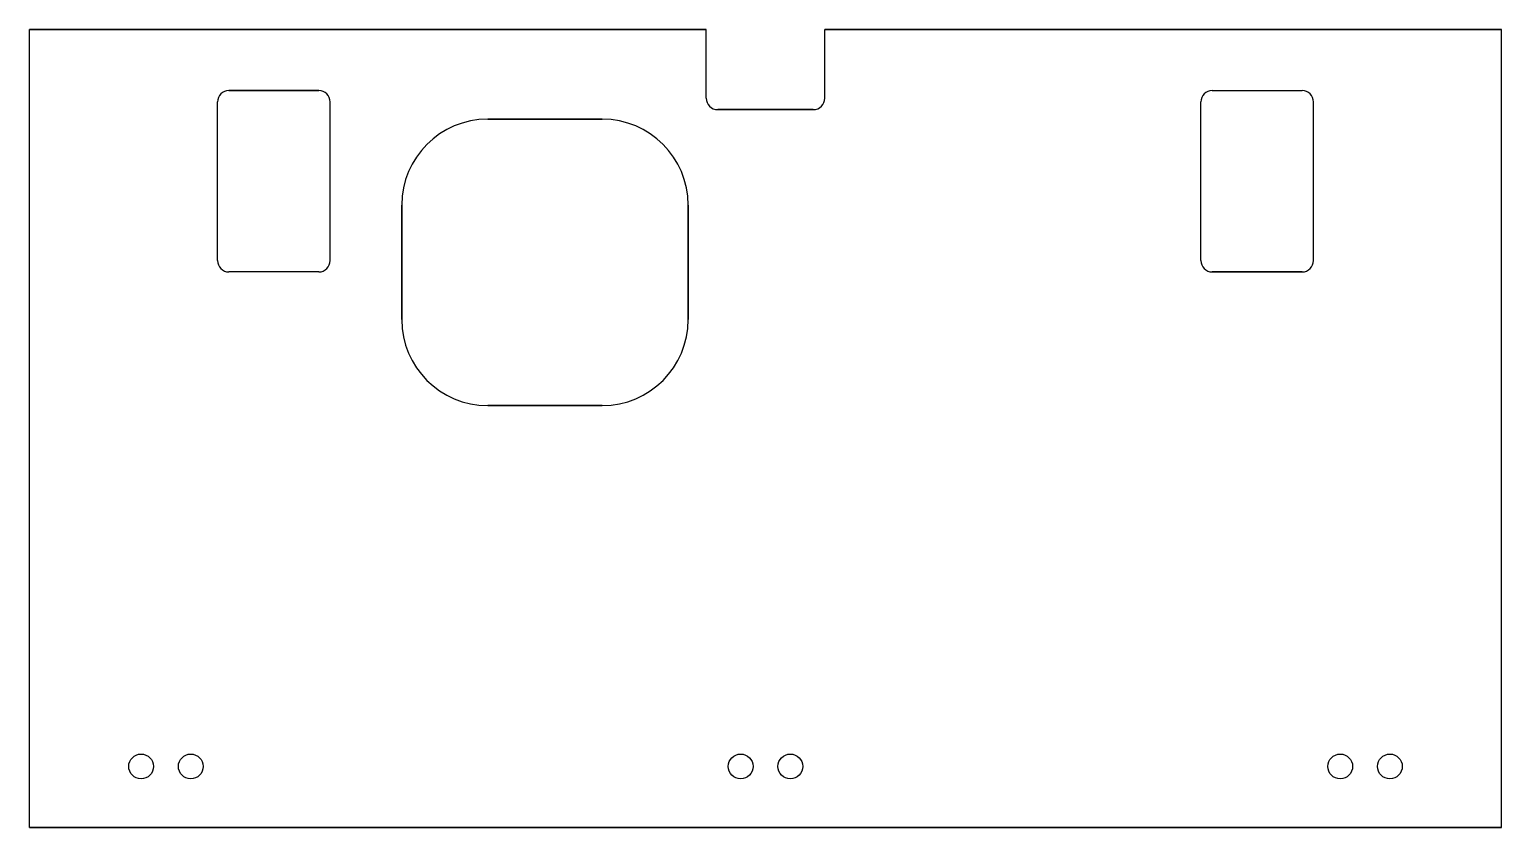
# Model space of a CAD drawing. Header units: millimetres. Extents: x -193 to 193, y -104 to 104.
import ezdxf

# ---------------------------------------------------------------- set-up
doc = ezdxf.new("R2010")
doc.units = ezdxf.units.MM
doc.layers.add('防滑垫', color=7, linetype='Continuous')

msp = doc.modelspace()

# ---------------------------------------------------------------- linework, layer by layer
at = {"layer": '防滑垫'}
for p, q in [((-15.5, 104.5, -7), (-192.75, 104.5, -7)), ((-192.75, -104.5, -7), (-192.75, 104.5, -7)), ((-192.75, -104.5, -7), (-192.75, 104.5, -7)), ((-192.75, 104.5, -7), (-15.5, 104.5, -7)), ((-15.5, 86.5, -7), (-15.5, 104.5, -7)), ((-15.5, 86.5, -7), (-15.5, 104.5, -7)), ((192.75, 104.5, -7), (15.5, 104.5, -7)), ((15.5, 86.5, -7), (15.5, 104.5, -7)), ((15.5, 86.5, -7), (15.5, 104.5, -7)), ((15.5, 104.5, -7), (192.75, 104.5, -7)), ((192.75, -104.5, -7), (192.75, 104.5, -7)), ((192.75, -104.5, -7), (192.75, 104.5, -7)), ((-143.5, 44, -7), (-143.5, 85.5, -7)), ((-143.5, 44, -7), (-143.5, 85.5, -7)), ((-117, 88.5, -7), (-140.5, 88.5, -7)), ((-140.5, 88.5, -7), (-117, 88.5, -7)), ((-114, 44, -7), (-114, 85.5, -7)), ((-114, 44, -7), (-114, 85.5, -7)), ((114, 44, -7), (114, 85.5, -7)), ((114, 44, -7), (114, 85.5, -7)), ((117, 88.5, -7), (140.5, 88.5, -7)), ((117, 88.5, -7), (140.5, 88.5, -7)), ((143.5, 44, -7), (143.5, 85.5, -7)), ((143.5, 44, -7), (143.5, 85.5, -7)), ((-72.75, 81, -7), (-42.75, 81, -7)), ((-42.75, 81, -7), (-72.75, 81, -7)), ((12.5, 83.5, -7), (-12.5, 83.5, -7)), ((-12.5, 83.5, -7), (12.5, 83.5, -7)), ((-95.25, 28.5, -7), (-95.25, 58.5, -7)), ((-95.25, 58.5, -7), (-95.25, 28.5, -7)), ((-20.25, 28.5, -7), (-20.25, 58.5, -7)), ((-20.25, 58.5, -7), (-20.25, 28.5, -7)), ((-117, 41, -7), (-140.5, 41, -7)), ((-117, 41, -7), (-140.5, 41, -7)), ((117, 41, -7), (140.5, 41, -7)), ((140.5, 41, -7), (117, 41, -7)), ((-42.75, 6, -7), (-72.75, 6, -7)), ((-72.75, 6, -7), (-42.75, 6, -7)), ((192.75, -104.5, -7), (-192.75, -104.5, -7)), ((-192.75, -104.5, -7), (192.75, -104.5, -7))]:
    msp.add_line(p, q, dxfattribs=at)
for centre in [(-163.5, -88.5, -7), (-163.5, -88.5, -7), (-150.5, -88.5, -7), (-150.5, -88.5, -7), (-6.5, -88.5, -7), (-6.5, -88.5, -7), (6.5, -88.5, -7), (6.5, -88.5, -7), (150.5, -88.5, -7), (150.5, -88.5, -7), (163.5, -88.5, -7), (163.5, -88.5, -7)]:
    msp.add_circle(centre, 3.25, dxfattribs=at)
for centre, radius, start, end in [((-140.5, 85.5, -7), 3, 90, 180), ((-140.5, 85.5, -7), 3, 90, 180), ((-117, 85.5, -7), 3, 0, 90), ((-117, 85.5, -7), 3, 0, 90), ((-12.5, 86.5, -7), 3, 180, 270), ((-12.5, 86.5, -7), 3, 180, 270), ((12.5, 86.5, -7), 3, 270, 0), ((12.5, 86.5, -7), 3, 270, 0), ((117, 85.5, -7), 3, 90, 180), ((117, 85.5, -7), 3, 90, 180), ((140.5, 85.5, -7), 3, 0, 90), ((140.5, 85.5, -7), 3, 0, 90), ((-72.75, 58.5, -7), 22.5, 90, 180), ((-72.75, 58.5, -7), 22.5, 90, 180), ((-42.75, 58.5, -7), 22.5, 0, 90), ((-42.75, 58.5, -7), 22.5, 0, 90), ((-140.5, 44, -7), 3, 180, 270), ((-140.5, 44, -7), 3, 180, 270), ((-117, 44, -7), 3, 270, 0), ((-117, 44, -7), 3, 270, 0), ((117, 44, -7), 3, 180, 270), ((117, 44, -7), 3, 180, 270), ((140.5, 44, -7), 3, 270, 0), ((140.5, 44, -7), 3, 270, 0), ((-72.75, 28.5, -7), 22.5, 180, 270), ((-72.75, 28.5, -7), 22.5, 180, 270), ((-42.75, 28.5, -7), 22.5, 270, 360), ((-42.75, 28.5, -7), 22.5, 270, 360)]:
    msp.add_arc(centre, radius, start, end, dxfattribs=at)

doc.saveas('drawing.dxf')
